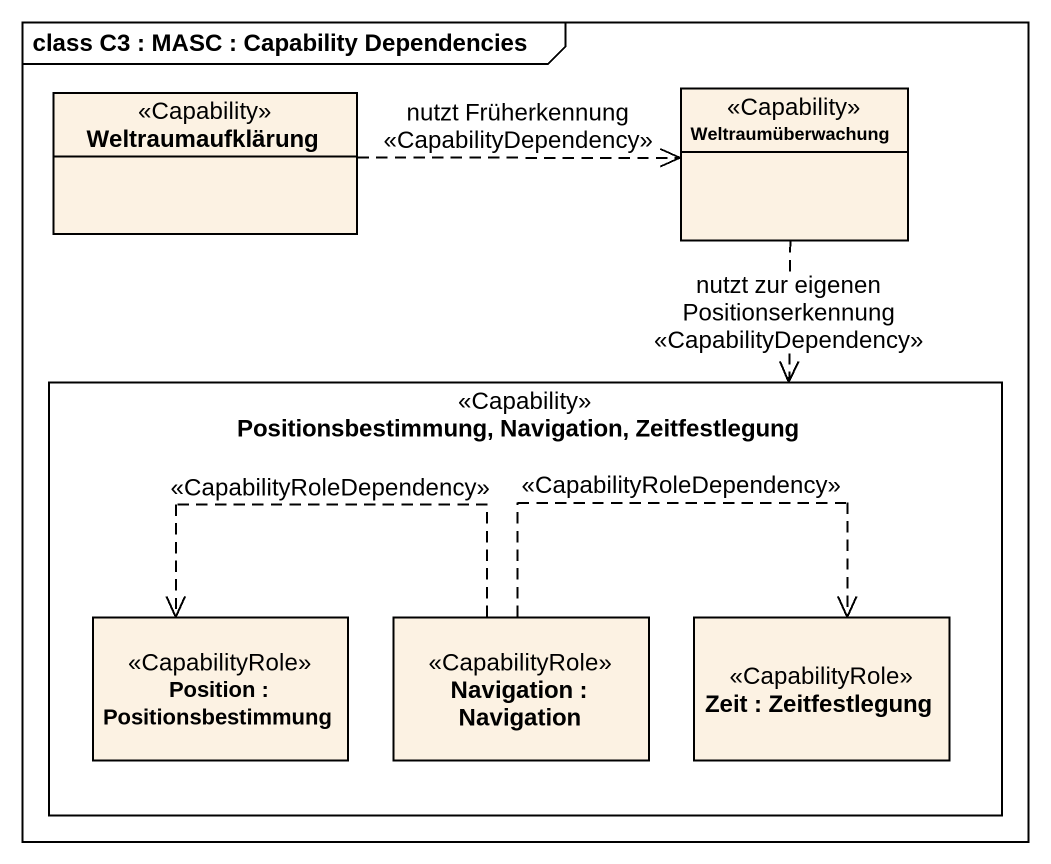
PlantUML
@startuml
mainframe class C3 : MASC : Capability Dependencies
allowmixing
hide circle
hide empty members
class Weltraumaufklärung <<Capability>>
class Weltraumüberwachung <<Capability>>
rectangle "Positionsbestimmung, Navigation, Zeitfestlegung" as Positionsbestimmung <<Capability>> {
  rectangle "Position : Positionsbestimmung" as Position <<CapabilityRole>>
  rectangle "Navigation : Navigation" as Navigation <<CapabilityRole>>
  rectangle "Zeit : Zeitfestlegung" as Zeit <<CapabilityRole>>
}
Weltraumaufklärung .right.> Weltraumüberwachung : nutzt Früherkennung\n<<CapabilityDependency>>
Weltraumüberwachung ..> Positionsbestimmung : nutzt zur eigenen Positionserkennung\n<<CapabilityDependency>>
Navigation .left.> Position : <<CapabilityRoleDependency>>
Navigation .right.> Zeit : <<CapabilityRoleDependency>>
@enduml
